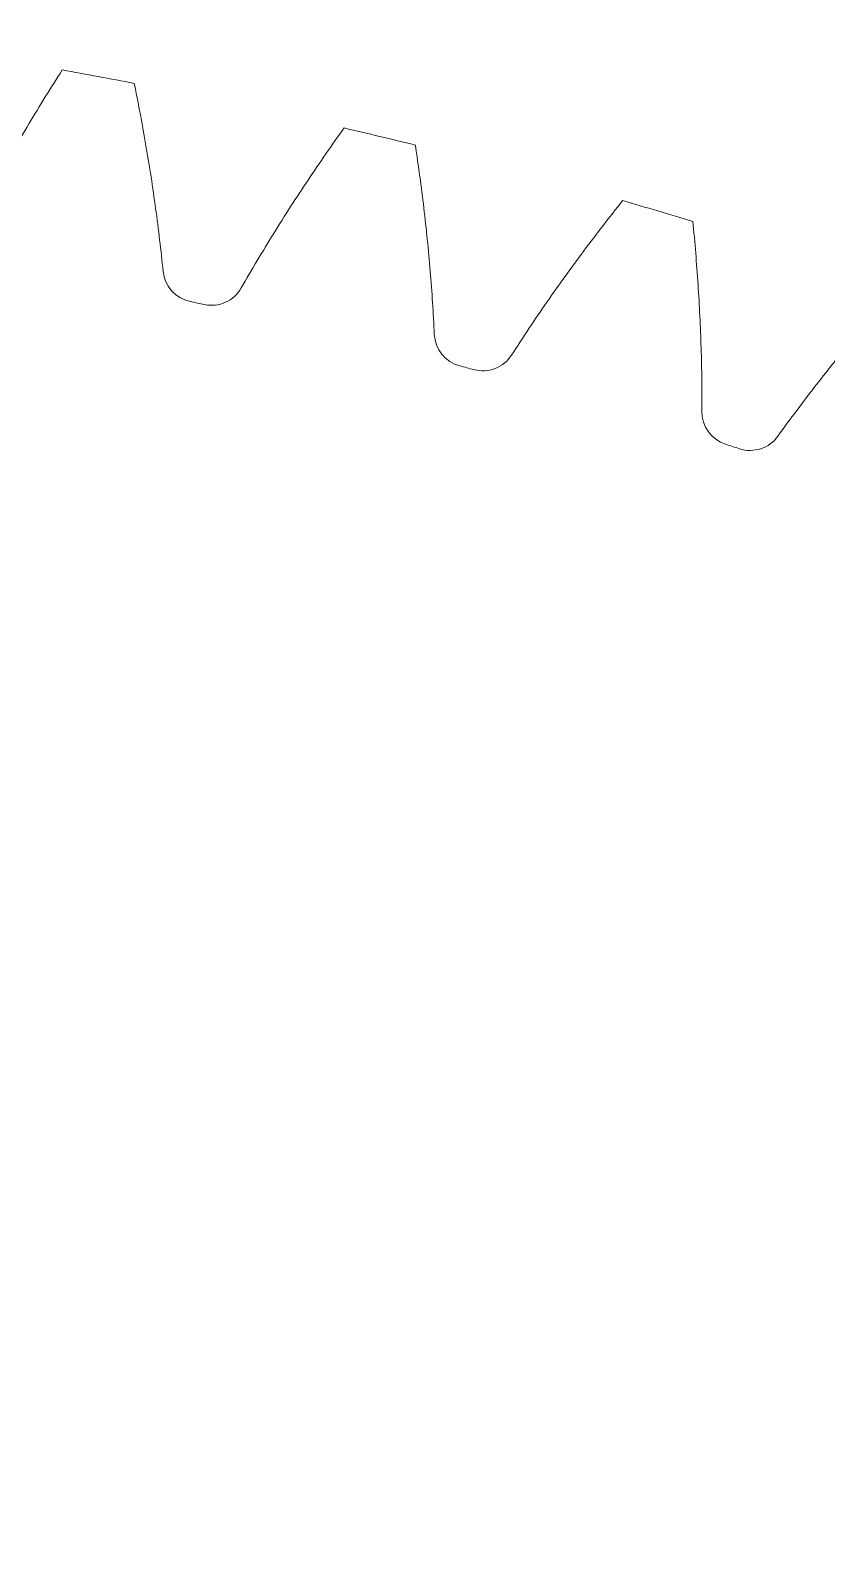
# Model space of a CAD drawing. Header units: millimetres. Extents: x -337 to 409, y -412 to 336.
# Drawn here: x -183.7 to -168.24, y 277.02 to 306.67 of the extents above; entities that cross this region are included whole.
import ezdxf

# ---------------------------------------------------------------- set-up
doc = ezdxf.new("R2010")
doc.units = ezdxf.units.MM
doc.header["$MEASUREMENT"] = 0
doc.layers.add('layer 1', color=7, linetype='Continuous')

msp = doc.modelspace()

# ---------------------------------------------------------------- linework, layer by layer
at = {"layer": 'layer 1', "color": 250, "lineweight": 20}
msp.add_ellipse((-201.8372, 200.81), major_axis=(0, 135.5), ratio=1, dxfattribs=at)
at = {"layer": 'layer 1', "lineweight": 9}
for points in [[(-184.9142, 302.6932), (-184.9142, 302.6932), (-184.8796, 302.762), (-184.8796, 302.762), (-184.8796, 302.762), (-184.8796, 302.762), (-184.8449, 302.8307), (-184.8449, 302.8307), (-184.8449, 302.8307), (-184.8449, 302.8307), (-184.81, 302.8993), (-184.81, 302.8993), (-184.81, 302.8993), (-184.81, 302.8993), (-184.775, 302.9678), (-184.775, 302.9678), (-184.775, 302.9678), (-184.775, 302.9678), (-184.7398, 303.0362), (-184.7398, 303.0362), (-184.7398, 303.0362), (-184.7398, 303.0362), (-184.7044, 303.1045), (-184.7044, 303.1045), (-184.7044, 303.1045), (-184.7044, 303.1045), (-184.6688, 303.1728), (-184.6688, 303.1728), (-184.6688, 303.1728), (-184.6688, 303.1728), (-184.6331, 303.241), (-184.6331, 303.241), (-184.6331, 303.241), (-184.6331, 303.241), (-184.5972, 303.309), (-184.5972, 303.309), (-184.5972, 303.309), (-184.5972, 303.309), (-184.5612, 303.377), (-184.5612, 303.377), (-184.5612, 303.377), (-184.5612, 303.377), (-184.525, 303.4449), (-184.525, 303.4449), (-184.525, 303.4449), (-184.525, 303.4449), (-184.4886, 303.5128), (-184.4886, 303.5128), (-184.4886, 303.5128), (-184.4886, 303.5128), (-184.4521, 303.5805), (-184.4521, 303.5805), (-184.4521, 303.5805), (-184.4521, 303.5805), (-184.4154, 303.6482), (-184.4154, 303.6482), (-184.4154, 303.6482), (-184.4154, 303.6482), (-184.3785, 303.7157), (-184.3785, 303.7157), (-184.3785, 303.7157), (-184.3785, 303.7157), (-184.3415, 303.7832), (-184.3415, 303.7832), (-184.3415, 303.7832), (-184.3415, 303.7832), (-184.3044, 303.8506), (-184.3044, 303.8506), (-184.3044, 303.8506), (-184.3044, 303.8506), (-184.2671, 303.9179), (-184.2671, 303.9179), (-184.2671, 303.9179), (-184.2671, 303.9179), (-184.2296, 303.9851), (-184.2296, 303.9851), (-184.2296, 303.9851), (-184.2296, 303.9851), (-184.192, 304.0523), (-184.192, 304.0523), (-184.192, 304.0523), (-184.192, 304.0523), (-184.1543, 304.1194), (-184.1543, 304.1194), (-184.1543, 304.1194), (-184.1543, 304.1194), (-184.1164, 304.1863), (-184.1164, 304.1863), (-184.1164, 304.1863), (-184.1164, 304.1863), (-184.0783, 304.2532), (-184.0783, 304.2532), (-184.0783, 304.2532), (-184.0783, 304.2532), (-184.0402, 304.3201), (-184.0402, 304.3201), (-184.0402, 304.3201), (-184.0402, 304.3201), (-184.0018, 304.3868), (-184.0018, 304.3868), (-184.0018, 304.3868), (-184.0018, 304.3868), (-183.9634, 304.4535), (-183.9634, 304.4535), (-183.9634, 304.4535), (-183.9634, 304.4535), (-183.9248, 304.52), (-183.9248, 304.52), (-183.9248, 304.52), (-183.9248, 304.52), (-183.886, 304.5865), (-183.886, 304.5865), (-183.886, 304.5865), (-183.886, 304.5865), (-183.8472, 304.653), (-183.8472, 304.653), (-183.8472, 304.653), (-183.8472, 304.653), (-183.8081, 304.7193), (-183.8081, 304.7193), (-183.8081, 304.7193), (-183.8081, 304.7193), (-183.769, 304.7856), (-183.769, 304.7856), (-183.769, 304.7856), (-183.769, 304.7856), (-183.7297, 304.8517), (-183.7297, 304.8517), (-183.7297, 304.8517), (-183.7297, 304.8517), (-183.6903, 304.9178), (-183.6903, 304.9178), (-183.6903, 304.9178), (-183.6903, 304.9178), (-183.6507, 304.9838), (-183.6507, 304.9838), (-183.6507, 304.9838), (-183.6507, 304.9838), (-183.6111, 305.0498), (-183.6111, 305.0498), (-183.6111, 305.0498), (-183.6111, 305.0498), (-183.5713, 305.1157), (-183.5713, 305.1157), (-183.5713, 305.1157), (-183.5713, 305.1157), (-183.5313, 305.1814), (-183.5313, 305.1814), (-183.5313, 305.1814), (-183.5313, 305.1814), (-183.4912, 305.2471), (-183.4912, 305.2471), (-183.4912, 305.2471), (-183.4912, 305.2471), (-183.451, 305.3128), (-183.451, 305.3128), (-183.451, 305.3128), (-183.451, 305.3128), (-183.4107, 305.3783), (-183.4107, 305.3783), (-183.4107, 305.3783), (-183.4107, 305.3783), (-183.3702, 305.4438), (-183.3702, 305.4438), (-183.3702, 305.4438), (-183.3702, 305.4438), (-183.3296, 305.5092), (-183.3296, 305.5092), (-183.3296, 305.5092), (-183.3296, 305.5092), (-183.2889, 305.5745), (-183.2889, 305.5745), (-183.2889, 305.5745), (-183.2889, 305.5745), (-183.2481, 305.6397), (-183.2481, 305.6397), (-183.2481, 305.6397), (-183.2481, 305.6397), (-183.2071, 305.7048), (-183.2071, 305.7048), (-183.2071, 305.7048), (-183.2071, 305.7048), (-183.1659, 305.7698), (-183.1659, 305.7698), (-183.1659, 305.7698), (-183.1659, 305.7698), (-183.1247, 305.8348), (-183.1247, 305.8348), (-183.1247, 305.8348), (-183.1247, 305.8348), (-183.0833, 305.8997), (-183.0833, 305.8997)], [(-181.1245, 301.9908), (-181.1245, 301.9908), (-181.1321, 302.0674), (-181.1321, 302.0674), (-181.1321, 302.0674), (-181.1321, 302.0674), (-181.1399, 302.144), (-181.1399, 302.144), (-181.1399, 302.144), (-181.1399, 302.144), (-181.1479, 302.2205), (-181.1479, 302.2205), (-181.1479, 302.2205), (-181.1479, 302.2205), (-181.156, 302.297), (-181.156, 302.297), (-181.156, 302.297), (-181.156, 302.297), (-181.1644, 302.3735), (-181.1644, 302.3735), (-181.1644, 302.3735), (-181.1644, 302.3735), (-181.1729, 302.45), (-181.1729, 302.45), (-181.1729, 302.45), (-181.1729, 302.45), (-181.1817, 302.5265), (-181.1817, 302.5265), (-181.1817, 302.5265), (-181.1817, 302.5265), (-181.1906, 302.6029), (-181.1906, 302.6029), (-181.1906, 302.6029), (-181.1906, 302.6029), (-181.1997, 302.6793), (-181.1997, 302.6793), (-181.1997, 302.6793), (-181.1997, 302.6793), (-181.209, 302.7557), (-181.209, 302.7557), (-181.209, 302.7557), (-181.209, 302.7557), (-181.2184, 302.8321), (-181.2184, 302.8321), (-181.2184, 302.8321), (-181.2184, 302.8321), (-181.2281, 302.9085), (-181.2281, 302.9085), (-181.2281, 302.9085), (-181.2281, 302.9085), (-181.2379, 302.9848), (-181.2379, 302.9848), (-181.2379, 302.9848), (-181.2379, 302.9848), (-181.2479, 303.0611), (-181.2479, 303.0611), (-181.2479, 303.0611), (-181.2479, 303.0611), (-181.2581, 303.1374), (-181.2581, 303.1374), (-181.2581, 303.1374), (-181.2581, 303.1374), (-181.2685, 303.2136), (-181.2685, 303.2136), (-181.2685, 303.2136), (-181.2685, 303.2136), (-181.279, 303.2899), (-181.279, 303.2899), (-181.279, 303.2899), (-181.279, 303.2899), (-181.2897, 303.3661), (-181.2897, 303.3661), (-181.2897, 303.3661), (-181.2897, 303.3661), (-181.3006, 303.4423), (-181.3006, 303.4423), (-181.3006, 303.4423), (-181.3006, 303.4423), (-181.3116, 303.5184), (-181.3116, 303.5184), (-181.3116, 303.5184), (-181.3116, 303.5184), (-181.3228, 303.5946), (-181.3228, 303.5946), (-181.3228, 303.5946), (-181.3228, 303.5946), (-181.3342, 303.6707), (-181.3342, 303.6707), (-181.3342, 303.6707), (-181.3342, 303.6707), (-181.3457, 303.7468), (-181.3457, 303.7468), (-181.3457, 303.7468), (-181.3457, 303.7468), (-181.3574, 303.8228), (-181.3574, 303.8228), (-181.3574, 303.8228), (-181.3574, 303.8228), (-181.3693, 303.8989), (-181.3693, 303.8989), (-181.3693, 303.8989), (-181.3693, 303.8989), (-181.3813, 303.9749), (-181.3813, 303.9749), (-181.3813, 303.9749), (-181.3813, 303.9749), (-181.3935, 304.0509), (-181.3935, 304.0509), (-181.3935, 304.0509), (-181.3935, 304.0509), (-181.4058, 304.1269), (-181.4058, 304.1269), (-181.4058, 304.1269), (-181.4058, 304.1269), (-181.4183, 304.2028), (-181.4183, 304.2028), (-181.4183, 304.2028), (-181.4183, 304.2028), (-181.431, 304.2787), (-181.431, 304.2787), (-181.431, 304.2787), (-181.431, 304.2787), (-181.4438, 304.3546), (-181.4438, 304.3546), (-181.4438, 304.3546), (-181.4438, 304.3546), (-181.4567, 304.4305), (-181.4567, 304.4305), (-181.4567, 304.4305), (-181.4567, 304.4305), (-181.4698, 304.5063), (-181.4698, 304.5063), (-181.4698, 304.5063), (-181.4698, 304.5063), (-181.4831, 304.5821), (-181.4831, 304.5821), (-181.4831, 304.5821), (-181.4831, 304.5821), (-181.4965, 304.6579), (-181.4965, 304.6579), (-181.4965, 304.6579), (-181.4965, 304.6579), (-181.5101, 304.7336), (-181.5101, 304.7336), (-181.5101, 304.7336), (-181.5101, 304.7336), (-181.5238, 304.8094), (-181.5238, 304.8094), (-181.5238, 304.8094), (-181.5238, 304.8094), (-181.5376, 304.8851), (-181.5376, 304.8851), (-181.5376, 304.8851), (-181.5376, 304.8851), (-181.5517, 304.9607), (-181.5517, 304.9607), (-181.5517, 304.9607), (-181.5517, 304.9607), (-181.5658, 305.0364), (-181.5658, 305.0364), (-181.5658, 305.0364), (-181.5658, 305.0364), (-181.5802, 305.112), (-181.5802, 305.112), (-181.5802, 305.112), (-181.5802, 305.112), (-181.5946, 305.1876), (-181.5946, 305.1876), (-181.5946, 305.1876), (-181.5946, 305.1876), (-181.6092, 305.2631), (-181.6092, 305.2631), (-181.6092, 305.2631), (-181.6092, 305.2631), (-181.624, 305.3387), (-181.624, 305.3387), (-181.624, 305.3387), (-181.624, 305.3387), (-181.6389, 305.4142), (-181.6389, 305.4142), (-181.6389, 305.4142), (-181.6389, 305.4142), (-181.654, 305.4896), (-181.654, 305.4896), (-181.654, 305.4896), (-181.654, 305.4896), (-181.6693, 305.5651), (-181.6693, 305.5651), (-181.6693, 305.5651), (-181.6693, 305.5651), (-181.6847, 305.6405), (-181.6847, 305.6405)], [(-179.6052, 301.6679), (-179.6052, 301.6679), (-179.5671, 301.7348), (-179.5671, 301.7348), (-179.5671, 301.7348), (-179.5671, 301.7348), (-179.5289, 301.8015), (-179.5289, 301.8015), (-179.5289, 301.8015), (-179.5289, 301.8015), (-179.4904, 301.8682), (-179.4904, 301.8682), (-179.4904, 301.8682), (-179.4904, 301.8682), (-179.4518, 301.9348), (-179.4518, 301.9348), (-179.4518, 301.9348), (-179.4518, 301.9348), (-179.4131, 302.0013), (-179.4131, 302.0013), (-179.4131, 302.0013), (-179.4131, 302.0013), (-179.3742, 302.0677), (-179.3742, 302.0677), (-179.3742, 302.0677), (-179.3742, 302.0677), (-179.3351, 302.134), (-179.3351, 302.134), (-179.3351, 302.134), (-179.3351, 302.134), (-179.2959, 302.2002), (-179.2959, 302.2002), (-179.2959, 302.2002), (-179.2959, 302.2002), (-179.2565, 302.2663), (-179.2565, 302.2663), (-179.2565, 302.2663), (-179.2565, 302.2663), (-179.2169, 302.3323), (-179.2169, 302.3323), (-179.2169, 302.3323), (-179.2169, 302.3323), (-179.1772, 302.3982), (-179.1772, 302.3982), (-179.1772, 302.3982), (-179.1772, 302.3982), (-179.1373, 302.4641), (-179.1373, 302.4641), (-179.1373, 302.4641), (-179.1373, 302.4641), (-179.0973, 302.5298), (-179.0973, 302.5298), (-179.0973, 302.5298), (-179.0973, 302.5298), (-179.0571, 302.5954), (-179.0571, 302.5954), (-179.0571, 302.5954), (-179.0571, 302.5954), (-179.0168, 302.661), (-179.0168, 302.661), (-179.0168, 302.661), (-179.0168, 302.661), (-178.9763, 302.7264), (-178.9763, 302.7264), (-178.9763, 302.7264), (-178.9763, 302.7264), (-178.9357, 302.7918), (-178.9357, 302.7918), (-178.9357, 302.7918), (-178.9357, 302.7918), (-178.8949, 302.8571), (-178.8949, 302.8571), (-178.8949, 302.8571), (-178.8949, 302.8571), (-178.854, 302.9222), (-178.854, 302.9222), (-178.854, 302.9222), (-178.854, 302.9222), (-178.8129, 302.9873), (-178.8129, 302.9873), (-178.8129, 302.9873), (-178.8129, 302.9873), (-178.7717, 303.0523), (-178.7717, 303.0523), (-178.7717, 303.0523), (-178.7717, 303.0523), (-178.7304, 303.1172), (-178.7304, 303.1172), (-178.7304, 303.1172), (-178.7304, 303.1172), (-178.6889, 303.1821), (-178.6889, 303.1821), (-178.6889, 303.1821), (-178.6889, 303.1821), (-178.6473, 303.2468), (-178.6473, 303.2468), (-178.6473, 303.2468), (-178.6473, 303.2468), (-178.6055, 303.3114), (-178.6055, 303.3114), (-178.6055, 303.3114), (-178.6055, 303.3114), (-178.5636, 303.376), (-178.5636, 303.376), (-178.5636, 303.376), (-178.5636, 303.376), (-178.5216, 303.4404), (-178.5216, 303.4404), (-178.5216, 303.4404), (-178.5216, 303.4404), (-178.4794, 303.5048), (-178.4794, 303.5048), (-178.4794, 303.5048), (-178.4794, 303.5048), (-178.4371, 303.5691), (-178.4371, 303.5691), (-178.4371, 303.5691), (-178.4371, 303.5691), (-178.3947, 303.6333), (-178.3947, 303.6333), (-178.3947, 303.6333), (-178.3947, 303.6333), (-178.3521, 303.6974), (-178.3521, 303.6974), (-178.3521, 303.6974), (-178.3521, 303.6974), (-178.3094, 303.7615), (-178.3094, 303.7615), (-178.3094, 303.7615), (-178.3094, 303.7615), (-178.2666, 303.8254), (-178.2666, 303.8254), (-178.2666, 303.8254), (-178.2666, 303.8254), (-178.2236, 303.8893), (-178.2236, 303.8893), (-178.2236, 303.8893), (-178.2236, 303.8893), (-178.1806, 303.9531), (-178.1806, 303.9531), (-178.1806, 303.9531), (-178.1806, 303.9531), (-178.1374, 304.0167), (-178.1374, 304.0167), (-178.1374, 304.0167), (-178.1374, 304.0167), (-178.094, 304.0803), (-178.094, 304.0803), (-178.094, 304.0803), (-178.094, 304.0803), (-178.0506, 304.1439), (-178.0506, 304.1439), (-178.0506, 304.1439), (-178.0506, 304.1439), (-178.007, 304.2073), (-178.007, 304.2073), (-178.007, 304.2073), (-178.007, 304.2073), (-177.9633, 304.2706), (-177.9633, 304.2706), (-177.9633, 304.2706), (-177.9633, 304.2706), (-177.9194, 304.3339), (-177.9194, 304.3339), (-177.9194, 304.3339), (-177.9194, 304.3339), (-177.8755, 304.3971), (-177.8755, 304.3971), (-177.8755, 304.3971), (-177.8755, 304.3971), (-177.8314, 304.4601), (-177.8314, 304.4601), (-177.8314, 304.4601), (-177.8314, 304.4601), (-177.7872, 304.5231), (-177.7872, 304.5231), (-177.7872, 304.5231), (-177.7872, 304.5231), (-177.7428, 304.586), (-177.7428, 304.586), (-177.7428, 304.586), (-177.7428, 304.586), (-177.6983, 304.6488), (-177.6983, 304.6488), (-177.6983, 304.6488), (-177.6983, 304.6488), (-177.6537, 304.7115), (-177.6537, 304.7115), (-177.6537, 304.7115), (-177.6537, 304.7115), (-177.609, 304.7742), (-177.609, 304.7742)], [(-175.8575, 300.7681), (-175.8575, 300.7681), (-175.8611, 300.845), (-175.8611, 300.845), (-175.8611, 300.845), (-175.8611, 300.845), (-175.8648, 300.9219), (-175.8648, 300.9219), (-175.8648, 300.9219), (-175.8648, 300.9219), (-175.8688, 300.9987), (-175.8688, 300.9987), (-175.8688, 300.9987), (-175.8688, 300.9987), (-175.8729, 301.0756), (-175.8729, 301.0756), (-175.8729, 301.0756), (-175.8729, 301.0756), (-175.8773, 301.1524), (-175.8773, 301.1524), (-175.8773, 301.1524), (-175.8773, 301.1524), (-175.8818, 301.2292), (-175.8818, 301.2292), (-175.8818, 301.2292), (-175.8818, 301.2292), (-175.8865, 301.3061), (-175.8865, 301.3061), (-175.8865, 301.3061), (-175.8865, 301.3061), (-175.8914, 301.3829), (-175.8914, 301.3829), (-175.8914, 301.3829), (-175.8914, 301.3829), (-175.8965, 301.4596), (-175.8965, 301.4596), (-175.8965, 301.4596), (-175.8965, 301.4596), (-175.9018, 301.5364), (-175.9018, 301.5364), (-175.9018, 301.5364), (-175.9018, 301.5364), (-175.9073, 301.6132), (-175.9073, 301.6132), (-175.9073, 301.6132), (-175.9073, 301.6132), (-175.9129, 301.6899), (-175.9129, 301.6899), (-175.9129, 301.6899), (-175.9129, 301.6899), (-175.9187, 301.7667), (-175.9187, 301.7667), (-175.9187, 301.7667), (-175.9187, 301.7667), (-175.9247, 301.8434), (-175.9247, 301.8434), (-175.9247, 301.8434), (-175.9247, 301.8434), (-175.9309, 301.9201), (-175.9309, 301.9201), (-175.9309, 301.9201), (-175.9309, 301.9201), (-175.9373, 301.9968), (-175.9373, 301.9968), (-175.9373, 301.9968), (-175.9373, 301.9968), (-175.9438, 302.0735), (-175.9438, 302.0735), (-175.9438, 302.0735), (-175.9438, 302.0735), (-175.9505, 302.1502), (-175.9505, 302.1502), (-175.9505, 302.1502), (-175.9505, 302.1502), (-175.9574, 302.2268), (-175.9574, 302.2268), (-175.9574, 302.2268), (-175.9574, 302.2268), (-175.9644, 302.3035), (-175.9644, 302.3035), (-175.9644, 302.3035), (-175.9644, 302.3035), (-175.9716, 302.3801), (-175.9716, 302.3801), (-175.9716, 302.3801), (-175.9716, 302.3801), (-175.979, 302.4567), (-175.979, 302.4567), (-175.979, 302.4567), (-175.979, 302.4567), (-175.9865, 302.5333), (-175.9865, 302.5333), (-175.9865, 302.5333), (-175.9865, 302.5333), (-175.9942, 302.6098), (-175.9942, 302.6098), (-175.9942, 302.6098), (-175.9942, 302.6098), (-176.0021, 302.6864), (-176.0021, 302.6864), (-176.0021, 302.6864), (-176.0021, 302.6864), (-176.0101, 302.7629), (-176.0101, 302.7629), (-176.0101, 302.7629), (-176.0101, 302.7629), (-176.0183, 302.8395), (-176.0183, 302.8395), (-176.0183, 302.8395), (-176.0183, 302.8395), (-176.0266, 302.916), (-176.0266, 302.916), (-176.0266, 302.916), (-176.0266, 302.916), (-176.0351, 302.9925), (-176.0351, 302.9925), (-176.0351, 302.9925), (-176.0351, 302.9925), (-176.0438, 303.0689), (-176.0438, 303.0689), (-176.0438, 303.0689), (-176.0438, 303.0689), (-176.0526, 303.1454), (-176.0526, 303.1454), (-176.0526, 303.1454), (-176.0526, 303.1454), (-176.0616, 303.2218), (-176.0616, 303.2218), (-176.0616, 303.2218), (-176.0616, 303.2218), (-176.0707, 303.2982), (-176.0707, 303.2982), (-176.0707, 303.2982), (-176.0707, 303.2982), (-176.08, 303.3746), (-176.08, 303.3746), (-176.08, 303.3746), (-176.08, 303.3746), (-176.0894, 303.451), (-176.0894, 303.451), (-176.0894, 303.451), (-176.0894, 303.451), (-176.099, 303.5274), (-176.099, 303.5274), (-176.099, 303.5274), (-176.099, 303.5274), (-176.1087, 303.6037), (-176.1087, 303.6037), (-176.1087, 303.6037), (-176.1087, 303.6037), (-176.1186, 303.68), (-176.1186, 303.68), (-176.1186, 303.68), (-176.1186, 303.68), (-176.1286, 303.7563), (-176.1286, 303.7563), (-176.1286, 303.7563), (-176.1286, 303.7563), (-176.1388, 303.8326), (-176.1388, 303.8326), (-176.1388, 303.8326), (-176.1388, 303.8326), (-176.1492, 303.9089), (-176.1492, 303.9089), (-176.1492, 303.9089), (-176.1492, 303.9089), (-176.1597, 303.9851), (-176.1597, 303.9851), (-176.1597, 303.9851), (-176.1597, 303.9851), (-176.1703, 304.0613), (-176.1703, 304.0613), (-176.1703, 304.0613), (-176.1703, 304.0613), (-176.1811, 304.1375), (-176.1811, 304.1375), (-176.1811, 304.1375), (-176.1811, 304.1375), (-176.1921, 304.2137), (-176.1921, 304.2137), (-176.1921, 304.2137), (-176.1921, 304.2137), (-176.2032, 304.2899), (-176.2032, 304.2899), (-176.2032, 304.2899), (-176.2032, 304.2899), (-176.2144, 304.366), (-176.2144, 304.366), (-176.2144, 304.366), (-176.2144, 304.366), (-176.2259, 304.4421), (-176.2259, 304.4421)], [(-174.3572, 300.3661), (-174.3572, 300.3661), (-174.3156, 300.4309), (-174.3156, 300.4309), (-174.3156, 300.4309), (-174.3156, 300.4309), (-174.2739, 300.4956), (-174.2739, 300.4956), (-174.2739, 300.4956), (-174.2739, 300.4956), (-174.2321, 300.5602), (-174.2321, 300.5602), (-174.2321, 300.5602), (-174.2321, 300.5602), (-174.1901, 300.6246), (-174.1901, 300.6246), (-174.1901, 300.6246), (-174.1901, 300.6246), (-174.1479, 300.689), (-174.1479, 300.689), (-174.1479, 300.689), (-174.1479, 300.689), (-174.1055, 300.7533), (-174.1055, 300.7533), (-174.1055, 300.7533), (-174.1055, 300.7533), (-174.0631, 300.8175), (-174.0631, 300.8175), (-174.0631, 300.8175), (-174.0631, 300.8175), (-174.0204, 300.8815), (-174.0204, 300.8815), (-174.0204, 300.8815), (-174.0204, 300.8815), (-173.9776, 300.9455), (-173.9776, 300.9455), (-173.9776, 300.9455), (-173.9776, 300.9455), (-173.9346, 301.0093), (-173.9346, 301.0093), (-173.9346, 301.0093), (-173.9346, 301.0093), (-173.8915, 301.0731), (-173.8915, 301.0731), (-173.8915, 301.0731), (-173.8915, 301.0731), (-173.8483, 301.1367), (-173.8483, 301.1367), (-173.8483, 301.1367), (-173.8483, 301.1367), (-173.8049, 301.2003), (-173.8049, 301.2003), (-173.8049, 301.2003), (-173.8049, 301.2003), (-173.7613, 301.2637), (-173.7613, 301.2637), (-173.7613, 301.2637), (-173.7613, 301.2637), (-173.7176, 301.3271), (-173.7176, 301.3271), (-173.7176, 301.3271), (-173.7176, 301.3271), (-173.6737, 301.3903), (-173.6737, 301.3903), (-173.6737, 301.3903), (-173.6737, 301.3903), (-173.6297, 301.4535), (-173.6297, 301.4535), (-173.6297, 301.4535), (-173.6297, 301.4535), (-173.5856, 301.5165), (-173.5856, 301.5165), (-173.5856, 301.5165), (-173.5856, 301.5165), (-173.5413, 301.5794), (-173.5413, 301.5794), (-173.5413, 301.5794), (-173.5413, 301.5794), (-173.4969, 301.6423), (-173.4969, 301.6423), (-173.4969, 301.6423), (-173.4969, 301.6423), (-173.4524, 301.7051), (-173.4524, 301.7051), (-173.4524, 301.7051), (-173.4524, 301.7051), (-173.4077, 301.7677), (-173.4077, 301.7677), (-173.4077, 301.7677), (-173.4077, 301.7677), (-173.3629, 301.8303), (-173.3629, 301.8303), (-173.3629, 301.8303), (-173.3629, 301.8303), (-173.3179, 301.8927), (-173.3179, 301.8927), (-173.3179, 301.8927), (-173.3179, 301.8927), (-173.2728, 301.9551), (-173.2728, 301.9551), (-173.2728, 301.9551), (-173.2728, 301.9551), (-173.2276, 302.0174), (-173.2276, 302.0174), (-173.2276, 302.0174), (-173.2276, 302.0174), (-173.1822, 302.0796), (-173.1822, 302.0796), (-173.1822, 302.0796), (-173.1822, 302.0796), (-173.1368, 302.1416), (-173.1368, 302.1416), (-173.1368, 302.1416), (-173.1368, 302.1416), (-173.0912, 302.2036), (-173.0912, 302.2036), (-173.0912, 302.2036), (-173.0912, 302.2036), (-173.0454, 302.2655), (-173.0454, 302.2655), (-173.0454, 302.2655), (-173.0454, 302.2655), (-172.9996, 302.3273), (-172.9996, 302.3273), (-172.9996, 302.3273), (-172.9996, 302.3273), (-172.9536, 302.389), (-172.9536, 302.389), (-172.9536, 302.389), (-172.9536, 302.389), (-172.9075, 302.4506), (-172.9075, 302.4506), (-172.9075, 302.4506), (-172.9075, 302.4506), (-172.8612, 302.5122), (-172.8612, 302.5122), (-172.8612, 302.5122), (-172.8612, 302.5122), (-172.8149, 302.5736), (-172.8149, 302.5736), (-172.8149, 302.5736), (-172.8149, 302.5736), (-172.7684, 302.6349), (-172.7684, 302.6349), (-172.7684, 302.6349), (-172.7684, 302.6349), (-172.7218, 302.6962), (-172.7218, 302.6962), (-172.7218, 302.6962), (-172.7218, 302.6962), (-172.6751, 302.7574), (-172.6751, 302.7574), (-172.6751, 302.7574), (-172.6751, 302.7574), (-172.6282, 302.8184), (-172.6282, 302.8184), (-172.6282, 302.8184), (-172.6282, 302.8184), (-172.5813, 302.8794), (-172.5813, 302.8794), (-172.5813, 302.8794), (-172.5813, 302.8794), (-172.5342, 302.9403), (-172.5342, 302.9403), (-172.5342, 302.9403), (-172.5342, 302.9403), (-172.487, 303.001), (-172.487, 303.001), (-172.487, 303.001), (-172.487, 303.001), (-172.4397, 303.0617), (-172.4397, 303.0617), (-172.4397, 303.0617), (-172.4397, 303.0617), (-172.3922, 303.1223), (-172.3922, 303.1223), (-172.3922, 303.1223), (-172.3922, 303.1223), (-172.3446, 303.1828), (-172.3446, 303.1828), (-172.3446, 303.1828), (-172.3446, 303.1828), (-172.2969, 303.2432), (-172.2969, 303.2432), (-172.2969, 303.2432), (-172.2969, 303.2432), (-172.2491, 303.3035), (-172.2491, 303.3035), (-172.2491, 303.3035), (-172.2491, 303.3035), (-172.2012, 303.3637), (-172.2012, 303.3637)], [(-170.6617, 299.2715), (-170.6617, 299.2715), (-170.6612, 299.3484), (-170.6612, 299.3484), (-170.6612, 299.3484), (-170.6612, 299.3484), (-170.661, 299.4254), (-170.661, 299.4254), (-170.661, 299.4254), (-170.661, 299.4254), (-170.6609, 299.5023), (-170.6609, 299.5023), (-170.6609, 299.5023), (-170.6609, 299.5023), (-170.661, 299.5793), (-170.661, 299.5793), (-170.661, 299.5793), (-170.661, 299.5793), (-170.6613, 299.6563), (-170.6613, 299.6563), (-170.6613, 299.6563), (-170.6613, 299.6563), (-170.6618, 299.7332), (-170.6618, 299.7332), (-170.6618, 299.7332), (-170.6618, 299.7332), (-170.6625, 299.8102), (-170.6625, 299.8102), (-170.6625, 299.8102), (-170.6625, 299.8102), (-170.6634, 299.8871), (-170.6634, 299.8871), (-170.6634, 299.8871), (-170.6634, 299.8871), (-170.6645, 299.9641), (-170.6645, 299.9641), (-170.6645, 299.9641), (-170.6645, 299.9641), (-170.6657, 300.041), (-170.6657, 300.041), (-170.6657, 300.041), (-170.6657, 300.041), (-170.6672, 300.118), (-170.6672, 300.118), (-170.6672, 300.118), (-170.6672, 300.118), (-170.6688, 300.1949), (-170.6688, 300.1949), (-170.6688, 300.1949), (-170.6688, 300.1949), (-170.6706, 300.2719), (-170.6706, 300.2719), (-170.6706, 300.2719), (-170.6706, 300.2719), (-170.6726, 300.3488), (-170.6726, 300.3488), (-170.6726, 300.3488), (-170.6726, 300.3488), (-170.6747, 300.4257), (-170.6747, 300.4257), (-170.6747, 300.4257), (-170.6747, 300.4257), (-170.677, 300.5026), (-170.677, 300.5026), (-170.677, 300.5026), (-170.677, 300.5026), (-170.6795, 300.5796), (-170.6795, 300.5796), (-170.6795, 300.5796), (-170.6795, 300.5796), (-170.6822, 300.6565), (-170.6822, 300.6565), (-170.6822, 300.6565), (-170.6822, 300.6565), (-170.6851, 300.7334), (-170.6851, 300.7334), (-170.6851, 300.7334), (-170.6851, 300.7334), (-170.6881, 300.8103), (-170.6881, 300.8103), (-170.6881, 300.8103), (-170.6881, 300.8103), (-170.6913, 300.8872), (-170.6913, 300.8872), (-170.6913, 300.8872), (-170.6913, 300.8872), (-170.6946, 300.9641), (-170.6946, 300.9641), (-170.6946, 300.9641), (-170.6946, 300.9641), (-170.6982, 301.0409), (-170.6982, 301.0409), (-170.6982, 301.0409), (-170.6982, 301.0409), (-170.7018, 301.1178), (-170.7018, 301.1178), (-170.7018, 301.1178), (-170.7018, 301.1178), (-170.7057, 301.1947), (-170.7057, 301.1947), (-170.7057, 301.1947), (-170.7057, 301.1947), (-170.7097, 301.2715), (-170.7097, 301.2715), (-170.7097, 301.2715), (-170.7097, 301.2715), (-170.7139, 301.3484), (-170.7139, 301.3484), (-170.7139, 301.3484), (-170.7139, 301.3484), (-170.7182, 301.4252), (-170.7182, 301.4252), (-170.7182, 301.4252), (-170.7182, 301.4252), (-170.7227, 301.502), (-170.7227, 301.502), (-170.7227, 301.502), (-170.7227, 301.502), (-170.7273, 301.5789), (-170.7273, 301.5789), (-170.7273, 301.5789), (-170.7273, 301.5789), (-170.7321, 301.6557), (-170.7321, 301.6557), (-170.7321, 301.6557), (-170.7321, 301.6557), (-170.7371, 301.7325), (-170.7371, 301.7325), (-170.7371, 301.7325), (-170.7371, 301.7325), (-170.7422, 301.8093), (-170.7422, 301.8093), (-170.7422, 301.8093), (-170.7422, 301.8093), (-170.7475, 301.886), (-170.7475, 301.886), (-170.7475, 301.886), (-170.7475, 301.886), (-170.7529, 301.9628), (-170.7529, 301.9628), (-170.7529, 301.9628), (-170.7529, 301.9628), (-170.7584, 302.0396), (-170.7584, 302.0396), (-170.7584, 302.0396), (-170.7584, 302.0396), (-170.7642, 302.1163), (-170.7642, 302.1163), (-170.7642, 302.1163), (-170.7642, 302.1163), (-170.77, 302.1931), (-170.77, 302.1931), (-170.77, 302.1931), (-170.77, 302.1931), (-170.7761, 302.2698), (-170.7761, 302.2698), (-170.7761, 302.2698), (-170.7761, 302.2698), (-170.7823, 302.3465), (-170.7823, 302.3465), (-170.7823, 302.3465), (-170.7823, 302.3465), (-170.7886, 302.4232), (-170.7886, 302.4232), (-170.7886, 302.4232), (-170.7886, 302.4232), (-170.7951, 302.4999), (-170.7951, 302.4999), (-170.7951, 302.4999), (-170.7951, 302.4999), (-170.8017, 302.5765), (-170.8017, 302.5765), (-170.8017, 302.5765), (-170.8017, 302.5765), (-170.8085, 302.6532), (-170.8085, 302.6532), (-170.8085, 302.6532), (-170.8085, 302.6532), (-170.8155, 302.7298), (-170.8155, 302.7298), (-170.8155, 302.7298), (-170.8155, 302.7298), (-170.8226, 302.8065), (-170.8226, 302.8065), (-170.8226, 302.8065), (-170.8226, 302.8065), (-170.8299, 302.8831), (-170.8299, 302.8831), (-170.8299, 302.8831), (-170.8299, 302.8831), (-170.8373, 302.9597), (-170.8373, 302.9597)], [(-169.1845, 298.7915), (-169.1845, 298.7915), (-169.1396, 298.854), (-169.1396, 298.854), (-169.1396, 298.854), (-169.1396, 298.854), (-169.0946, 298.9164), (-169.0946, 298.9164), (-169.0946, 298.9164), (-169.0946, 298.9164), (-169.0494, 298.9787), (-169.0494, 298.9787), (-169.0494, 298.9787), (-169.0494, 298.9787), (-169.004, 299.0409), (-169.004, 299.0409), (-169.004, 299.0409), (-169.004, 299.0409), (-168.9586, 299.103), (-168.9586, 299.103), (-168.9586, 299.103), (-168.9586, 299.103), (-168.9129, 299.165), (-168.9129, 299.165), (-168.9129, 299.165), (-168.9129, 299.165), (-168.8671, 299.2268), (-168.8671, 299.2268), (-168.8671, 299.2268), (-168.8671, 299.2268), (-168.8212, 299.2886), (-168.8212, 299.2886), (-168.8212, 299.2886), (-168.8212, 299.2886), (-168.7751, 299.3502), (-168.7751, 299.3502), (-168.7751, 299.3502), (-168.7751, 299.3502), (-168.7289, 299.4117), (-168.7289, 299.4117), (-168.7289, 299.4117), (-168.7289, 299.4117), (-168.6825, 299.4731), (-168.6825, 299.4731), (-168.6825, 299.4731), (-168.6825, 299.4731), (-168.6359, 299.5344), (-168.6359, 299.5344), (-168.6359, 299.5344), (-168.6359, 299.5344), (-168.5893, 299.5956), (-168.5893, 299.5956), (-168.5893, 299.5956), (-168.5893, 299.5956), (-168.5424, 299.6567), (-168.5424, 299.6567), (-168.5424, 299.6567), (-168.5424, 299.6567), (-168.4955, 299.7176), (-168.4955, 299.7176), (-168.4955, 299.7176), (-168.4955, 299.7176), (-168.4484, 299.7785), (-168.4484, 299.7785), (-168.4484, 299.7785), (-168.4484, 299.7785), (-168.4011, 299.8393), (-168.4011, 299.8393), (-168.4011, 299.8393), (-168.4011, 299.8393), (-168.3538, 299.8999), (-168.3538, 299.8999), (-168.3538, 299.8999), (-168.3538, 299.8999), (-168.3062, 299.9605), (-168.3062, 299.9605), (-168.3062, 299.9605), (-168.3062, 299.9605), (-168.2586, 300.0209), (-168.2586, 300.0209), (-168.2586, 300.0209), (-168.2586, 300.0209), (-168.2108, 300.0812), (-168.2108, 300.0812), (-168.2108, 300.0812), (-168.2108, 300.0812), (-168.1629, 300.1415), (-168.1629, 300.1415), (-168.1629, 300.1415), (-168.1629, 300.1415), (-168.1149, 300.2016), (-168.1149, 300.2016), (-168.1149, 300.2016), (-168.1149, 300.2016), (-168.0667, 300.2616), (-168.0667, 300.2616), (-168.0667, 300.2616), (-168.0667, 300.2616), (-168.0184, 300.3215), (-168.0184, 300.3215), (-168.0184, 300.3215), (-168.0184, 300.3215), (-167.97, 300.3814), (-167.97, 300.3814), (-167.97, 300.3814), (-167.97, 300.3814), (-167.9215, 300.4411), (-167.9215, 300.4411), (-167.9215, 300.4411), (-167.9215, 300.4411), (-167.8728, 300.5007), (-167.8728, 300.5007), (-167.8728, 300.5007), (-167.8728, 300.5007), (-167.824, 300.5602), (-167.824, 300.5602), (-167.824, 300.5602), (-167.824, 300.5602), (-167.7751, 300.6196), (-167.7751, 300.6196), (-167.7751, 300.6196), (-167.7751, 300.6196), (-167.7261, 300.679), (-167.7261, 300.679), (-167.7261, 300.679), (-167.7261, 300.679), (-167.6769, 300.7382), (-167.6769, 300.7382), (-167.6769, 300.7382), (-167.6769, 300.7382), (-167.6277, 300.7973), (-167.6277, 300.7973), (-167.6277, 300.7973), (-167.6277, 300.7973), (-167.5783, 300.8563), (-167.5783, 300.8563), (-167.5783, 300.8563), (-167.5783, 300.8563), (-167.5288, 300.9152), (-167.5288, 300.9152), (-167.5288, 300.9152), (-167.5288, 300.9152), (-167.4791, 300.9741), (-167.4791, 300.9741), (-167.4791, 300.9741), (-167.4791, 300.9741), (-167.4294, 301.0328), (-167.4294, 301.0328), (-167.4294, 301.0328), (-167.4294, 301.0328), (-167.3795, 301.0914), (-167.3795, 301.0914), (-167.3795, 301.0914), (-167.3795, 301.0914), (-167.3296, 301.1499), (-167.3296, 301.1499), (-167.3296, 301.1499), (-167.3296, 301.1499), (-167.2795, 301.2084), (-167.2795, 301.2084), (-167.2795, 301.2084), (-167.2795, 301.2084), (-167.2293, 301.2667), (-167.2293, 301.2667), (-167.2293, 301.2667), (-167.2293, 301.2667), (-167.1789, 301.3249), (-167.1789, 301.3249), (-167.1789, 301.3249), (-167.1789, 301.3249), (-167.1285, 301.383), (-167.1285, 301.383), (-167.1285, 301.383), (-167.1285, 301.383), (-167.0779, 301.4411), (-167.0779, 301.4411), (-167.0779, 301.4411), (-167.0779, 301.4411), (-167.0273, 301.499), (-167.0273, 301.499), (-167.0273, 301.499), (-167.0273, 301.499), (-166.9765, 301.5568), (-166.9765, 301.5568), (-166.9765, 301.5568), (-166.9765, 301.5568), (-166.9256, 301.6145), (-166.9256, 301.6145), (-166.9256, 301.6145), (-166.9256, 301.6145), (-166.8745, 301.6721), (-166.8745, 301.6721)]]:
    msp.add_open_spline(points, degree=3, knots=[0, 0, 0, 0, 0.0208333, 0.0208333, 0.0208333, 0.0208333, 0.0416667, 0.0416667, 0.0416667, 0.0416667, 0.0625, 0.0625, 0.0625, 0.0625, 0.0833333, 0.0833333, 0.0833333, 0.0833333, 0.1041667, 0.1041667, 0.1041667, 0.1041667, 0.125, 0.125, 0.125, 0.125, 0.1458333, 0.1458333, 0.1458333, 0.1458333, 0.1666667, 0.1666667, 0.1666667, 0.1666667, 0.1875, 0.1875, 0.1875, 0.1875, 0.2083333, 0.2083333, 0.2083333, 0.2083333, 0.2291667, 0.2291667, 0.2291667, 0.2291667, 0.25, 0.25, 0.25, 0.25, 0.2708333, 0.2708333, 0.2708333, 0.2708333, 0.2916667, 0.2916667, 0.2916667, 0.2916667, 0.3125, 0.3125, 0.3125, 0.3125, 0.3333333, 0.3333333, 0.3333333, 0.3333333, 0.3541667, 0.3541667, 0.3541667, 0.3541667, 0.375, 0.375, 0.375, 0.375, 0.3958333, 0.3958333, 0.3958333, 0.3958333, 0.4166667, 0.4166667, 0.4166667, 0.4166667, 0.4375, 0.4375, 0.4375, 0.4375, 0.4583333, 0.4583333, 0.4583333, 0.4583333, 0.4791667, 0.4791667, 0.4791667, 0.4791667, 0.5, 0.5, 0.5, 0.5, 0.5208333, 0.5208333, 0.5208333, 0.5208333, 0.5416667, 0.5416667, 0.5416667, 0.5416667, 0.5625, 0.5625, 0.5625, 0.5625, 0.5833333, 0.5833333, 0.5833333, 0.5833333, 0.6041667, 0.6041667, 0.6041667, 0.6041667, 0.625, 0.625, 0.625, 0.625, 0.6458333, 0.6458333, 0.6458333, 0.6458333, 0.6666667, 0.6666667, 0.6666667, 0.6666667, 0.6875, 0.6875, 0.6875, 0.6875, 0.7083333, 0.7083333, 0.7083333, 0.7083333, 0.7291667, 0.7291667, 0.7291667, 0.7291667, 0.75, 0.75, 0.75, 0.75, 0.7708333, 0.7708333, 0.7708333, 0.7708333, 0.7916667, 0.7916667, 0.7916667, 0.7916667, 0.8125, 0.8125, 0.8125, 0.8125, 0.8333333, 0.8333333, 0.8333333, 0.8333333, 0.8541667, 0.8541667, 0.8541667, 0.8541667, 0.875, 0.875, 0.875, 0.875, 0.8958333, 0.8958333, 0.8958333, 0.8958333, 0.9166667, 0.9166667, 0.9166667, 0.9166667, 0.9375, 0.9375, 0.9375, 0.9375, 0.9583333, 0.9583333, 0.9583333, 0.9583333, 0.9791667, 0.9791667, 0.9791667, 0.9791667, 1, 1, 1, 1], dxfattribs=at)
for points in [[(-181.6847, 305.6405), (-182.1503, 305.73), (-182.6165, 305.8164), (-183.0833, 305.8997)], [(-176.2259, 304.4421), (-176.6862, 304.5559), (-177.1472, 304.6666), (-177.609, 304.7742)], [(-170.8373, 302.9597), (-171.291, 303.0974), (-171.7456, 303.232), (-172.2012, 303.3637)], [(-181.1245, 301.9908), (-181.0961, 301.7021), (-180.8839, 301.4651), (-180.6, 301.4051)], [(-180.3225, 301.3462), (-180.0389, 301.2855), (-179.7485, 301.4157), (-179.6052, 301.6679)], [(-180.4613, 301.3758), (-180.5075, 301.3856), (-180.5538, 301.3954), (-180.6, 301.4051)], [(-180.3225, 301.3462), (-180.3688, 301.3561), (-180.415, 301.3659), (-180.4613, 301.3758)], [(-175.8575, 300.7681), (-175.8443, 300.4783), (-175.6447, 300.2305), (-175.3644, 300.1558)], [(-175.0904, 300.0824), (-174.8102, 300.0069), (-174.5135, 300.1218), (-174.3572, 300.3661)], [(-175.2274, 300.1192), (-175.273, 300.1314), (-175.3187, 300.1436), (-175.3644, 300.1558)], [(-175.0904, 300.0824), (-175.136, 300.0947), (-175.1817, 300.107), (-175.2274, 300.1192)], [(-170.6617, 299.2715), (-170.6636, 298.9814), (-170.4773, 298.7235), (-170.2013, 298.6342)], [(-170.0664, 298.5904), (-170.1113, 298.6051), (-170.1563, 298.6196), (-170.2013, 298.6342)], [(-169.9315, 298.5465), (-169.9765, 298.5612), (-170.0214, 298.5758), (-170.0664, 298.5904)], [(-169.9315, 298.5465), (-169.6557, 298.4565), (-169.3534, 298.5556), (-169.1845, 298.7915)]]:
    msp.add_open_spline(points, degree=3, dxfattribs=at)

doc.saveas('drawing.dxf')
